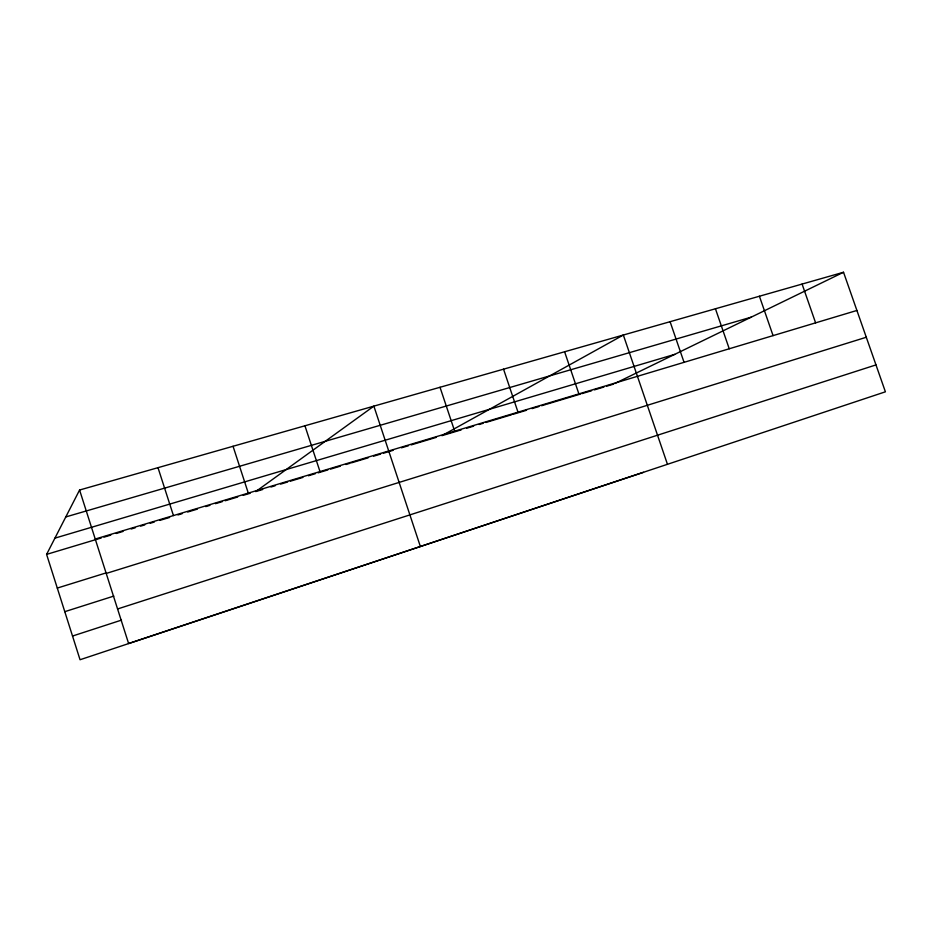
<?xml version="1.0" encoding="UTF-8"?>
<svg xmlns="http://www.w3.org/2000/svg" width="932" height="932" viewBox="0 0 932 932"><rect width="100%" height="100%" fill="white"/><g stroke="black" fill="none" stroke-linecap="round" stroke-linejoin="round"><path stroke-width="1.4" d="M643.511 472.314L80.047 659.74L46.6 554.389L79.581 490.022L843.53 272.26L885.4 391.813L128.616 643.534L79.581 490.022M614.782 383.518L843.53 272.26M72.521 636.043L121.51 620.106M117.572 608.969L875.975 364.913M64.786 611.672L113.832 596.084M57.295 588.069L106.399 572.807M106.225 573.436L866.294 337.256M95.239 539.034L856.904 310.461M46.6 554.389L101.262 537.974M103.976 537.158L110.78 535.119M116.22 533.488L123.012 531.438M131.167 528.992L135.256 527.768M140.685 526.137L144.775 524.914M150.203 523.271L154.281 522.048M159.85 520.382L169.589 517.458M177.93 514.953L182.101 513.695M187.67 512.029L197.409 509.105M205.751 506.6L209.921 505.342M215.467 503.676L222.41 501.591M225.183 500.764L237.683 497.012M243.229 495.335L250.172 493.261M262.661 489.51L255.729 491.583L373.872 406.142L420.367 546.502M270.979 487.005L275.138 485.758M280.683 484.092L287.627 482.007M290.4 481.18L302.877 477.429M308.434 475.763L315.365 473.677M318.138 472.85L327.854 469.926M330.627 469.099L340.343 466.175M345.888 464.509L350.048 463.262M351.446 462.843L368.117 457.833M373.674 456.167L380.629 454.082M383.402 453.243L393.129 450.319M401.482 447.814L408.449 445.729M411.245 444.89L436.327 437.353M461.212 429.885L441.908 435.675L623.345 335.031L667.463 464.311M466.734 428.219L473.619 426.157M479.106 424.503L483.16 423.291M485.852 422.476L511.47 414.787M512.821 414.379L526.545 410.255M532.032 408.612L538.894 406.55M541.632 405.735L545.744 404.488M547.119 404.08L580.671 394.003M582.046 393.595L591.622 390.718M594.36 389.891L603.936 387.025M606.674 386.197L613.512 384.147M54.93 538.137L674.663 354.393M65.799 516.934L751.262 317.148M802.091 284.074L815.605 322.856M759.417 296.236L773.071 335.625M715.438 308.772L729.243 348.778M670.096 321.703L684.053 362.338M564.606 351.772L578.889 393.898M503.548 369.177L518.006 412.165M440.021 387.281L454.676 431.167M304.939 425.784L319.991 471.592M233.047 446.277L248.296 493.11M157.997 467.678L173.445 515.571"/></g></svg>
